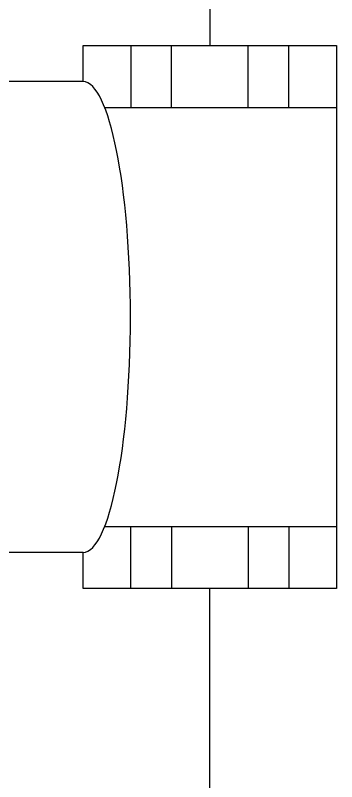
# Model space of a CAD drawing. Header units: millimetres. Extents: x 256 to 2599, y 626 to 1192.
# Drawn here: x 1899.34 to 1906.93, y 1060.94 to 1079.07 of the extents above; entities that cross this region are included whole.
import ezdxf

# ---------------------------------------------------------------- set-up
doc = ezdxf.new("R2010")
doc.units = ezdxf.units.MM
doc.layers.add('Aria compressa', color=140, linetype='Continuous')
doc.layers.add('MAIN-2', color=7, linetype='Continuous')
doc.styles.add('PNP_LTYPE', font='txt.shx')
doc.linetypes.add('ISO-GENERAL', pattern='A,5,["/",PNP_LTYPE,S=1.5,R=0,X=0,Y=-0.75],-0.0001', length=5.0001)

msp = doc.modelspace()

# ---------------------------------------------------------------- linework, layer by layer
for p, q in [((1900.942, 1077.503), (1898.802, 1077.503)), ((1901.45, 1076.895), (1906.932, 1076.895)), ((1901.45, 1066.978), (1906.932, 1066.978)), ((1900.942, 1066.369), (1898.802, 1066.369))]:
    msp.add_line(p, q)
msp.add_lwpolyline([(1900.942, 1077.503), (1900.942, 1078.359), (1906.932, 1078.359), (1906.932, 1065.514), (1900.942, 1065.514), (1900.942, 1066.369)])
msp.add_ellipse((1900.942, 1071.936), major_axis=(0, 5.567), ratio=0.200735, start_param=3.141593, end_param=6.283185)
at = {"layer": 'Aria compressa', "linetype": 'ISO-GENERAL'}
for p, q in [((1903.937, 1085.149), (1903.937, 1078.359)), ((1903.937, 1058.724), (1903.937, 1065.514))]:
    msp.add_line(p, q, dxfattribs=at)
at = {"layer": 'MAIN-2'}
for p, q in [((1902.069, 1078.359), (1902.069, 1076.895)), ((1903.031, 1076.895), (1903.031, 1078.359)), ((1904.843, 1076.895), (1904.843, 1078.359)), ((1905.805, 1076.895), (1905.805, 1078.359)), ((1902.069, 1065.514), (1902.069, 1066.978)), ((1903.031, 1066.978), (1903.031, 1065.514)), ((1904.843, 1066.978), (1904.843, 1065.514)), ((1905.805, 1066.978), (1905.805, 1065.514))]:
    msp.add_line(p, q, dxfattribs=at)

doc.saveas('drawing.dxf')
